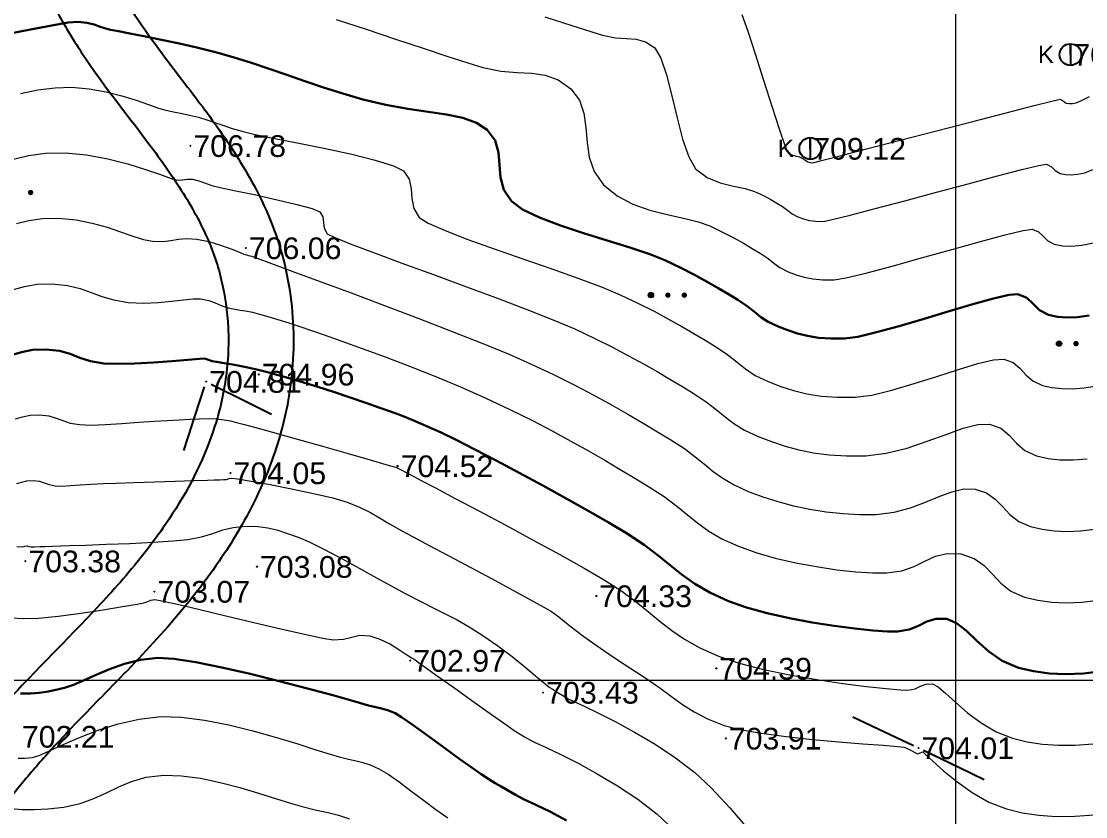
# Model space of a CAD drawing. Header units: feet. Extents: x 3381 to 1374491, y 675186 to 8751562.
# Drawn here: x 675226.35 to 675275.42, y 4375967.76 to 4376004.43 of the extents above; entities that cross this region are included whole.
import ezdxf
from ezdxf.enums import TextEntityAlignment as Align

# ---------------------------------------------------------------- set-up
doc = ezdxf.new("R2010")
doc.units = ezdxf.units.FT
doc.header["$MEASUREMENT"] = 0
doc.header["$PDMODE"] = 34
doc.header["$PDSIZE"] = 0.01
doc.layers.get('0').update_dxf_attribs({"linetype": 'CONTINUOUS'})
for name, color, linetype in [('0_Point_Height', 2, 'CONTINUOUS'), ('0_Point_Point', 7, 'CONTINUOUS'), ('col bitkisi', 7, 'CONTINUOUS'), ('Lep-Stolb', 7, 'CONTINUOUS'), ('polygon', 5, 'CONTINUOUS')]:
    doc.layers.add(name, color=color, linetype=linetype)
for name, color, linetype, lineweight in [('ANA HORIZONTAL', 24, 'CONTINUOUS', 30), ('HORIZANTAL', 24, 'CONTINUOUS', 13), ('km setka', 170, 'CONTINUOUS', 15)]:
    doc.layers.add(name, color=color, linetype=linetype, lineweight=lineweight)
doc.styles.get("Standard").update_dxf_attribs({"font": 'arial.ttf', "height": 2.5})

msp = doc.modelspace()

# ---------------------------------------------------------------- hatches: boundary and pattern name
at = {"layer": 'col bitkisi', "ltscale": 1.5}
h = msp.add_hatch(color=256, dxfattribs=at)
edge = h.paths.add_edge_path()
edge.add_arc((675226.784, 4375996.537), 0.125, 0, 360)
h = msp.add_hatch(color=256, dxfattribs=at)
edge = h.paths.add_edge_path()
edge.add_arc((675255.379, 4375991.805), 0.125, 0, 360)
h = msp.add_hatch(color=256, dxfattribs=at)
edge = h.paths.add_edge_path()
edge.add_arc((675256.161, 4375991.805), 0.125, 0, 360)
h = msp.add_hatch(color=256, dxfattribs=at)
edge = h.paths.add_edge_path()
edge.add_arc((675256.92, 4375991.805), 0.125, 0, 360)
h = msp.add_hatch(color=256, dxfattribs=at)
edge = h.paths.add_edge_path()
edge.add_arc((675274.196, 4375989.571), 0.125, 0, 360)
h = msp.add_hatch(color=256, dxfattribs=at)
edge = h.paths.add_edge_path()
edge.add_arc((675274.979, 4375989.571), 0.125, 0, 360)

# ---------------------------------------------------------------- linework, layer by layer
at = {"linetype": 'Continuous'}
for points, knots in [([(675269.972, 4376077.97), (675271.793, 4376074.5), (675278.099, 4376062.482), (675287.996, 4376044.5), (675301.991, 4376025.236), (675312.762, 4376005.038), (675323.725, 4375987.152), (675332.853, 4375969.749), (675346.268, 4375951.228), (675362.867, 4375936.939), (675374.402, 4375922.102), (675382.333, 4375911.619), (675393.651, 4375899.701), (675401.9, 4375889.009), (675406.344, 4375883.249)], [0, 0, 0, 0, 11.75951, 40.72321, 61.46233, 83.054979, 109.290717, 124.392744, 141.962718, 177.533008, 189.558821, 198.276488, 216.955448, 238.768866, 238.768866, 238.768866, 238.768866]), ([(675274.73, 4376057.44), (675270.79, 4376053.677), (675270.261, 4376053.626), (675268.672, 4376053.466), (675267.609, 4376053.35), (675264.657, 4376052.943), (675262.78, 4376052.589), (675260.002, 4376051.711), (675259.051, 4376051.34), (675257.56, 4376050.602), (675257, 4376050.286), (675255.84, 4376049.531), (675255.252, 4376049.084), (675254.137, 4376048.134), (675253.607, 4376047.631), (675252.365, 4376046.359), (675251.675, 4376045.573), (675250.564, 4376044.255), (675250.13, 4376043.725), (675249.274, 4376042.678), (675248.849, 4376042.158), (675247.583, 4376040.603), (675246.75, 4376039.575), (675244.27, 4376036.507), (675242.643, 4376034.484), (675239.734, 4376030.889), (675238.458, 4376029.318), (675236.422, 4376026.84), (675235.681, 4376025.942), (675234.248, 4376024.22), (675233.559, 4376023.398), (675232.331, 4376021.944), (675231.796, 4376021.315), (675230.427, 4376019.713), (675229.554, 4376018.708), (675228.122, 4376016.767), (675227.535, 4376015.857), (675226.77, 4376014.203), (675226.521, 4376013.5), (675226.287, 4376012.378), (675226.233, 4376011.984), (675226.185, 4376011.19), (675226.19, 4376010.795), (675226.31, 4376009.195), (675226.625, 4376008.022), (675227.338, 4376006.178), (675227.674, 4376005.471), (675228.4, 4376004.135), (675228.791, 4376003.503), (675230.079, 4376001.58), (675231.026, 4376000.387), (675232.49, 4375998.453), (675233.041, 4375997.702), (675234.042, 4375996.171), (675234.49, 4375995.394), (675235.16, 4375993.923), (675235.401, 4375993.237), (675235.746, 4375991.801), (675235.851, 4375991.059), (675235.929, 4375989.462), (675235.883, 4375988.608), (675235.619, 4375986.928), (675235.402, 4375986.097), (675234.607, 4375983.863), (675233.875, 4375982.511), (675232.402, 4375980.364), (675231.748, 4375979.535), (675230.357, 4375977.928), (675229.619, 4375977.145), (675228.117, 4375975.593), (675227.355, 4375974.824), (675226.033, 4375973.439), (675225.469, 4375972.831), (675224.374, 4375971.579), (675223.845, 4375970.94), (675222.306, 4375968.993), (675221.34, 4375967.656), (675219.641, 4375965.192), (675218.893, 4375964.071), (675217.424, 4375961.802), (675216.705, 4375960.656), (675214.604, 4375957.181), (675213.278, 4375954.818), (675210.882, 4375950.129), (675209.803, 4375947.808), (675208.139, 4375943.783), (675207.503, 4375942.1), (675206.344, 4375938.694), (675205.822, 4375936.977), (675204.809, 4375933.348), (675204.327, 4375931.436), (675203.543, 4375928.143), (675203.228, 4375926.766), (675202.615, 4375924.002), (675202.319, 4375922.614), (675201.895, 4375920.441), (675201.749, 4375919.666), (675201.511, 4375918.266), (675201.415, 4375917.647), (675201.175, 4375915.683), (675201.1, 4375914.339), (675201.102, 4375911.322), (675201.224, 4375909.651), (675201.664, 4375906.359), (675201.98, 4375904.74), (675202.62, 4375902.024), (675202.913, 4375900.916), (675203.478, 4375898.918), (675203.744, 4375898.025), (675204.237, 4375896.411), (675204.463, 4375895.68), (675204.959, 4375894.207), (675205.228, 4375893.467), (675205.684, 4375892.376), (675205.841, 4375892.023), (675206.343, 4375890.969), (675206.704, 4375890.308), (675207.385, 4375889.038), (675207.705, 4375888.429), (675208.104, 4375887.527), (675208.225, 4375887.223), (675208.412, 4375886.669), (675208.482, 4375886.422), (675208.605, 4375885.898), (675208.657, 4375885.624), (675208.791, 4375884.788), (675208.854, 4375884.197), (675206.669, 4375879.784)], [0, 0, 0, 0, 1.504182, 1.504182, 4.512547, 4.512547, 9.897023, 9.897023, 12.795834, 12.795834, 14.604059, 14.604059, 16.662244, 16.662244, 18.72043, 18.72043, 21.69221, 21.69221, 23.690537, 23.690537, 25.688865, 25.688865, 29.68552, 29.68552, 37.678831, 37.678831, 43.858623, 43.858623, 47.338723, 47.338723, 50.479181, 50.479181, 52.843093, 52.843093, 56.452422, 56.452422, 59.343353, 59.343353, 61.301717, 61.301717, 62.310714, 62.310714, 63.319712, 63.319712, 66.426739, 66.426739, 68.50177, 68.50177, 70.576802, 70.576802, 75.092259, 75.092259, 77.984383, 77.984383, 80.876507, 80.876507, 83.368148, 83.368148, 85.859789, 85.859789, 88.693846, 88.693846, 91.527902, 91.527902, 96.504404, 96.504404, 99.813748, 99.813748, 103.123092, 103.123092, 106.359907, 106.359907, 108.778682, 108.778682, 111.197456, 111.197456, 116.035005, 116.035005, 120.025858, 120.025858, 124.016711, 124.016711, 131.998417, 131.998417, 139.538843, 139.538843, 144.840516, 144.840516, 150.142189, 150.142189, 155.992549, 155.992549, 160.212599, 160.212599, 164.43265, 164.43265, 166.77754, 166.77754, 168.584028, 168.584028, 172.423705, 172.423705, 177.221179, 177.221179, 182.018653, 182.018653, 185.384546, 185.384546, 188.140377, 188.140377, 190.397291, 190.397291, 192.654204, 192.654204, 193.73589, 193.73589, 195.899262, 195.899262, 198.062634, 198.062634, 199.190084, 199.190084, 200.13488, 200.13488, 201.079676, 201.079676, 202.923933, 202.923933, 202.923933, 202.923933]), ([(675278.632, 4376050.97), (675271.07, 4376050.69), (675270.541, 4376050.639), (675268.963, 4376050.48), (675267.926, 4376050.366), (675265.126, 4376049.978), (675263.418, 4376049.647), (675261, 4376048.879), (675260.192, 4376048.56), (675258.943, 4376047.938), (675258.474, 4376047.67), (675257.326, 4376046.912), (675256.655, 4376046.366), (675255.344, 4376045.142), (675254.707, 4376044.465), (675253.444, 4376043.03), (675252.818, 4376042.271), (675250.67, 4376039.65), (675249.192, 4376037.824), (675246.264, 4376034.199), (675244.815, 4376032.398), (675240.428, 4376026.976), (675237.451, 4376023.334), (675233.732, 4376018.961), (675233.248, 4376018.398), (675232.306, 4376017.289), (675231.85, 4376016.739), (675230.862, 4376015.45), (675230.365, 4376014.715), (675229.679, 4376013.396), (675229.452, 4376012.81), (675229.263, 4376011.97), (675229.224, 4376011.71), (675229.188, 4376011.181), (675229.19, 4376010.905), (675229.274, 4376009.795), (675229.505, 4376008.893), (675230.056, 4376007.466), (675230.301, 4376006.938), (675230.838, 4376005.918), (675231.132, 4376005.423), (675232.216, 4376003.743), (675233.108, 4376002.596), (675234.627, 4376000.605), (675235.24, 4375999.79), (675236.409, 4375998.054), (675236.965, 4375997.136), (675237.711, 4375995.582), (675237.958, 4375994.986), (675238.368, 4375993.752), (675238.529, 4375993.121), (675238.886, 4375991.207), (675238.955, 4375989.901), (675238.785, 4375987.5), (675238.584, 4375986.405), (675237.982, 4375984.295), (675237.581, 4375983.276), (675236.626, 4375981.337), (675236.075, 4375980.416), (675234.694, 4375978.4), (675233.831, 4375977.336), (675232.046, 4375975.329), (675231.126, 4375974.384), (675229.46, 4375972.678), (675228.71, 4375971.912), (675227.533, 4375970.637), (675227.088, 4375970.133), (675226.216, 4375969.098), (675225.79, 4375968.569), (675224.536, 4375966.952), (675223.731, 4375965.836), (675222.205, 4375963.627), (675221.478, 4375962.54), (675220.057, 4375960.351), (675219.362, 4375959.246), (675217.332, 4375955.903), (675216.052, 4375953.635), (675213.675, 4375949.019), (675212.579, 4375946.672), (675210.925, 4375942.668), (675210.308, 4375941.034), (675209.186, 4375937.727), (675208.677, 4375936.05), (675207.679, 4375932.468), (675207.2, 4375930.558), (675206.429, 4375927.304), (675206.122, 4375925.965), (675205.531, 4375923.292), (675205.248, 4375921.957), (675204.833, 4375919.831), (675204.683, 4375919.036), (675204.45, 4375917.648), (675204.361, 4375917.05), (675204.224, 4375915.857), (675204.174, 4375915.257), (675204.08, 4375913.448), (675204.089, 4375912.233), (675204.278, 4375909.099), (675204.558, 4375907.191), (675205.348, 4375903.383), (675205.855, 4375901.484), (675206.601, 4375898.944), (675206.795, 4375898.303), (675207.188, 4375897.025), (675207.386, 4375896.396), (675207.781, 4375895.233), (675207.976, 4375894.697), (675208.327, 4375893.823), (675208.475, 4375893.479), (675208.757, 4375892.872), (675208.889, 4375892.606), (675209.168, 4375892.062), (675209.315, 4375891.787), (675209.766, 4375890.946), (675210.082, 4375890.367), (675210.607, 4375889.295), (675210.824, 4375888.815), (675211.143, 4375887.972), (675211.261, 4375887.619), (675211.458, 4375886.9), (675211.536, 4375886.543), (675211.73, 4375885.484), (675211.807, 4375884.796), (675211.885, 4375884.054), (675211.894, 4375883.973), (675213.628, 4375879.661)], [0, 0, 0, 0, 1.519576, 1.519576, 4.558728, 4.558728, 9.930594, 9.930594, 12.837598, 12.837598, 14.698947, 14.698947, 17.596272, 17.596272, 20.493598, 20.493598, 23.430765, 23.430765, 30.540606, 30.540606, 37.650448, 37.650448, 51.870131, 51.870131, 53.943342, 53.943342, 56.016553, 56.016553, 58.839775, 58.839775, 61.186701, 61.186701, 62.257023, 62.257023, 63.327345, 63.327345, 66.426341, 66.426341, 68.26825, 68.26825, 70.110159, 70.110159, 74.62153, 74.62153, 77.595, 77.595, 80.568471, 80.568471, 82.304355, 82.304355, 84.04024, 84.04024, 87.512009, 87.512009, 90.504027, 90.504027, 93.496045, 93.496045, 96.488063, 96.488063, 100.372173, 100.372173, 104.256283, 104.256283, 107.517701, 107.517701, 109.618427, 109.618427, 111.719153, 111.719153, 115.920605, 115.920605, 119.858792, 119.858792, 123.796978, 123.796978, 131.673352, 131.673352, 139.553481, 139.553481, 144.894421, 144.894421, 150.235361, 150.235361, 156.190392, 156.190392, 160.321983, 160.321983, 164.453574, 164.453574, 166.899961, 166.899961, 168.797126, 168.797126, 170.694291, 170.694291, 174.488621, 174.488621, 180.488906, 180.488906, 186.48919, 186.48919, 188.508696, 188.508696, 190.528201, 190.528201, 192.322947, 192.322947, 193.52533, 193.52533, 194.478712, 194.478712, 195.432094, 195.432094, 197.338858, 197.338858, 198.784376, 198.784376, 199.759029, 199.759029, 200.733681, 200.733681, 202.682985, 202.682985, 202.923933, 202.923933, 202.923933, 202.923933])]:
    msp.add_open_spline(points, degree=3, knots=knots, dxfattribs=at)
at = {"layer": '0_Point_Point'}
for p in [(675274.72, 4376002.893, 709.343), (675234.151, 4375998.691, 706.78), (675262.727, 4375998.566, 709.122), (675236.707, 4375993.979, 706.059), (675237.303, 4375988.154, 704.96), (675234.878, 4375987.821, 704.808), (675243.707, 4375983.93, 704.516), (675236.001, 4375983.607, 704.053), (675226.542, 4375979.543, 703.384), (675237.22, 4375979.29, 703.081), (675232.497, 4375978.143, 703.067), (675252.863, 4375977.939, 704.327), (675244.288, 4375974.96, 702.971), (675258.395, 4375974.599, 704.388), (675250.415, 4375973.489, 703.435), (675258.836, 4375971.374, 703.913), (675267.713, 4375970.93, 704.007)]:
    msp.add_point(p, dxfattribs=at)
at = {"layer": 'ANA HORIZONTAL', "color": 16, "lineweight": 30}
for points, elevation in [([(675225.674, 4376003.831), (675226.778, 4376004.051), (675227.757, 4376004.239), (675228.515, 4376004.367), (675228.957, 4376004.411), (675229.382, 4376004.366), (675229.711, 4376004.277), (675230.04, 4376004.163), (675230.464, 4376004.043), (675230.834, 4376003.967), (675231.353, 4376003.867), (675231.999, 4376003.744), (675232.746, 4376003.596), (675233.572, 4376003.422), (675234.453, 4376003.22), (675235.365, 4376002.989), (675236.168, 4376002.76), (675236.97, 4376002.508), (675237.778, 4376002.239), (675238.596, 4376001.958), (675239.432, 4376001.67), (675240.291, 4376001.382), (675241.18, 4376001.098), (675242.105, 4376000.824), (675243.163, 4376000.571), (675244.168, 4376000.395), (675245.104, 4376000.261), (675245.954, 4376000.133), (675246.704, 4375999.974), (675247.336, 4375999.75), (675247.834, 4375999.422), (675248.195, 4375998.932), (675248.351, 4375998.388), (675248.402, 4375997.814), (675248.451, 4375997.233), (675248.599, 4375996.666), (675248.948, 4375996.137), (675249.467, 4375995.76), (675250.246, 4375995.387), (675251.208, 4375995.02), (675252.274, 4375994.663), (675253.367, 4375994.321), (675254.41, 4375993.996), (675255.323, 4375993.692), (675256.029, 4375993.412), (675256.754, 4375993.066), (675257.396, 4375992.737), (675257.97, 4375992.425), (675258.485, 4375992.13), (675258.955, 4375991.851), (675259.39, 4375991.589), (675259.822, 4375991.299), (675260.149, 4375991.038), (675260.446, 4375990.798), (675260.787, 4375990.573), (675261.243, 4375990.354), (675261.688, 4375990.184), (675262.136, 4375990.04), (675262.606, 4375989.924), (675263.113, 4375989.843), (675263.675, 4375989.801), (675264.308, 4375989.802), (675264.916, 4375989.89), (675265.783, 4375990.095), (675266.83, 4375990.382), (675267.974, 4375990.717), (675269.134, 4375991.063), (675270.228, 4375991.385), (675271.174, 4375991.648), (675271.892, 4375991.816), (675272.3, 4375991.853), (675272.707, 4375991.682), (675272.996, 4375991.406), (675273.288, 4375991.115), (675273.702, 4375990.899), (675274.122, 4375990.809), (675274.566, 4375990.775), (675275.047, 4375990.796), (675275.578, 4375990.868)], 707.5), ([(675225.888, 4375989.039), (675226.357, 4375989.177), (675226.863, 4375989.279), (675227.49, 4375989.307), (675228.111, 4375989.235), (675228.6, 4375989.094), (675229.046, 4375988.923), (675229.537, 4375988.763), (675230.163, 4375988.655), (675230.791, 4375988.632), (675231.582, 4375988.653), (675232.446, 4375988.701), (675233.291, 4375988.764), (675234.027, 4375988.824), (675234.563, 4375988.868), (675234.807, 4375988.879), (675234.983, 4375988.83), (675235.159, 4375988.766), (675235.351, 4375988.731), (675235.707, 4375988.674), (675236.178, 4375988.594), (675236.719, 4375988.491), (675237.281, 4375988.366), (675237.711, 4375988.257), (675238.202, 4375988.123), (675238.753, 4375987.966), (675239.361, 4375987.783), (675240.024, 4375987.576), (675240.742, 4375987.342), (675241.511, 4375987.082), (675242.233, 4375986.836), (675242.838, 4375986.629), (675243.372, 4375986.442), (675243.88, 4375986.253), (675244.408, 4375986.041), (675245.001, 4375985.787), (675245.706, 4375985.468), (675246.404, 4375985.132), (675247.265, 4375984.696), (675248.246, 4375984.184), (675249.304, 4375983.619), (675250.396, 4375983.025), (675251.48, 4375982.426), (675252.511, 4375981.845), (675253.448, 4375981.307), (675254.247, 4375980.834), (675255.065, 4375980.301), (675255.721, 4375979.807), (675256.284, 4375979.345), (675256.821, 4375978.91), (675257.4, 4375978.495), (675258.089, 4375978.092), (675258.955, 4375977.697), (675259.789, 4375977.406), (675260.741, 4375977.146), (675261.762, 4375976.917), (675262.807, 4375976.722), (675263.829, 4375976.562), (675264.78, 4375976.438), (675265.615, 4375976.351), (675266.285, 4375976.303), (675266.745, 4375976.295), (675267.282, 4375976.386), (675267.715, 4375976.563), (675268.106, 4375976.754), (675268.519, 4375976.884), (675269.017, 4375976.878), (675269.474, 4375976.687), (675269.929, 4375976.326), (675270.412, 4375975.868), (675270.952, 4375975.384), (675271.578, 4375974.947), (675272.32, 4375974.63), (675273.023, 4375974.465), (675273.75, 4375974.368), (675274.513, 4375974.337), (675275.322, 4375974.371), (675276.189, 4375974.469)], 705), ([(675226.318, 4375973.441), (675226.788, 4375973.44), (675227.165, 4375973.467), (675227.509, 4375973.52), (675227.882, 4375973.6), (675228.346, 4375973.706), (675228.761, 4375973.84), (675229.247, 4375974.05), (675229.802, 4375974.303), (675230.423, 4375974.566), (675231.106, 4375974.805), (675231.85, 4375974.987), (675232.651, 4375975.079), (675233.391, 4375975.038), (675234.4, 4375974.885), (675235.597, 4375974.644), (675236.906, 4375974.345), (675238.247, 4375974.012), (675239.543, 4375973.675), (675240.713, 4375973.358), (675241.681, 4375973.09), (675242.367, 4375972.896), (675242.693, 4375972.805), (675243.022, 4375972.729), (675243.281, 4375972.664), (675243.587, 4375972.539), (675243.886, 4375972.35), (675244.413, 4375971.982), (675245.085, 4375971.499), (675245.818, 4375970.966), (675246.529, 4375970.45), (675247.135, 4375970.015), (675247.552, 4375969.726), (675247.915, 4375969.493), (675248.207, 4375969.315), (675248.477, 4375969.156), (675248.773, 4375968.985), (675249.145, 4375968.767), (675249.537, 4375968.562), (675250.08, 4375968.302), (675250.744, 4375967.982), (675251.494, 4375967.595)], 702.5)]:
    msp.add_lwpolyline(points, dxfattribs=dict(at, elevation=elevation))
at = {"layer": 'col bitkisi', "lineweight": 13, "ltscale": 1.5}
for centre in [(675255.379, 4375991.805), (675274.196, 4375989.571)]:
    msp.add_circle(centre, 0.125, dxfattribs=at)
at = {"layer": 'HORIZANTAL', "color": 16, "linetype": 'Continuous', "lineweight": 20}
for points, elevation in [([(675240.868, 4376004.519), (675242.25, 4376004.061), (675243.606, 4376003.609), (675244.878, 4376003.186), (675246.011, 4376002.813), (675246.946, 4376002.512), (675247.628, 4376002.306), (675248.467, 4376002.133), (675249.21, 4376002.068), (675249.882, 4376002.032), (675250.504, 4376001.946), (675251.101, 4376001.732), (675251.695, 4376001.311), (675252.088, 4376000.79), (675252.29, 4376000.189), (675252.38, 4375999.533), (675252.437, 4375998.849), (675252.539, 4375998.163), (675252.766, 4375997.5), (675253.196, 4375996.886), (675253.821, 4375996.38), (675254.55, 4375996.005), (675255.335, 4375995.73), (675256.129, 4375995.522), (675256.885, 4375995.352), (675257.556, 4375995.189), (675258.094, 4375995.001), (675258.688, 4375994.715), (675259.204, 4375994.446), (675259.654, 4375994.194), (675260.055, 4375993.959), (675260.419, 4375993.739), (675260.779, 4375993.492), (675261.046, 4375993.274), (675261.32, 4375993.075), (675261.7, 4375992.886), (675262.07, 4375992.747), (675262.446, 4375992.633), (675262.85, 4375992.551), (675263.301, 4375992.506), (675263.821, 4375992.504), (675264.364, 4375992.596), (675265.294, 4375992.823), (675266.495, 4375993.146), (675267.853, 4375993.524), (675269.252, 4375993.917), (675270.577, 4375994.286), (675271.713, 4375994.591), (675272.544, 4375994.792), (675272.956, 4375994.848), (675273.253, 4375994.724), (675273.464, 4375994.522), (675273.676, 4375994.31), (675273.978, 4375994.153), (675274.363, 4375994.078), (675274.779, 4375994.065), (675275.245, 4375994.114), (675275.777, 4375994.221)], 708), ([(675250.488, 4376004.642), (675251.739, 4376004.235), (675252.654, 4376003.941), (675253.152, 4376003.788), (675253.74, 4376003.674), (675254.25, 4376003.639), (675254.707, 4376003.601), (675255.135, 4376003.482), (675255.556, 4376003.199), (675255.842, 4376002.73), (675256.099, 4376001.959), (675256.342, 4376001.001), (675256.584, 4375999.974), (675256.839, 4375998.993), (675257.121, 4375998.174), (675257.443, 4375997.635), (675257.98, 4375997.228), (675258.579, 4375996.981), (675259.181, 4375996.832), (675259.727, 4375996.722), (675260.159, 4375996.59), (675260.563, 4375996.393), (675260.903, 4375996.211), (675261.192, 4375996.044), (675261.447, 4375995.89), (675261.699, 4375995.712), (675261.893, 4375995.558), (675262.158, 4375995.417), (675262.414, 4375995.323), (675262.68, 4375995.252), (675262.98, 4375995.211), (675263.333, 4375995.205), (675263.739, 4375995.285), (675264.572, 4375995.492), (675265.724, 4375995.794), (675267.086, 4375996.158), (675268.551, 4375996.552), (675270.01, 4375996.944), (675271.354, 4375997.301), (675272.475, 4375997.592), (675273.264, 4375997.783), (675273.613, 4375997.843), (675273.847, 4375997.726), (675274.017, 4375997.548), (675274.254, 4375997.407), (675274.496, 4375997.36), (675274.757, 4375997.352), (675275.049, 4375997.382), (675275.384, 4375997.449), (675275.747, 4375997.59)], 708.5), ([(675259.571, 4376004.749), (675259.842, 4376003.979), (675260.191, 4376002.922), (675260.576, 4376001.722), (675260.959, 4376000.524), (675261.299, 4375999.472), (675261.556, 4375998.711), (675261.691, 4375998.383), (675261.877, 4375998.267), (675262.076, 4375998.215), (675262.223, 4375998.178), (675262.375, 4375998.1), (675262.476, 4375998.041), (675262.545, 4375997.993), (675262.615, 4375997.948), (675262.717, 4375997.921), (675262.846, 4375997.907), (675263.18, 4375997.99), (675264.05, 4375998.215), (675265.322, 4375998.545), (675266.864, 4375998.946), (675268.54, 4375999.381), (675270.218, 4375999.816), (675271.763, 4376000.215), (675273.043, 4376000.542), (675273.923, 4376000.761), (675274.27, 4376000.838), (675274.399, 4376000.755), (675274.53, 4376000.661), (675274.66, 4376000.64), (675274.811, 4376000.645), (675274.99, 4376000.678), (675275.199, 4376000.767), (675275.603, 4376000.966)], 709), ([(675226.312, 4376001.104), (675227.121, 4376001.263), (675227.91, 4376001.366), (675228.664, 4376001.39), (675229.484, 4376001.32), (675230.265, 4376001.179), (675230.99, 4376000.993), (675231.644, 4376000.789), (675232.211, 4376000.593), (675232.676, 4376000.43), (675233.024, 4376000.326), (675233.446, 4376000.237), (675233.776, 4376000.174), (675234.104, 4376000.107), (675234.522, 4376000.004), (675234.9, 4375999.893), (675235.264, 4375999.771), (675235.647, 4375999.638), (675236.076, 4375999.495), (675236.581, 4375999.343), (675237.137, 4375999.215), (675238.035, 4375999.034), (675239.155, 4375998.813), (675240.38, 4375998.564), (675241.592, 4375998.299), (675242.674, 4375998.031), (675243.507, 4375997.771), (675243.973, 4375997.533), (675244.238, 4375997.145), (675244.328, 4375996.71), (675244.359, 4375996.255), (675244.445, 4375995.806), (675244.701, 4375995.388), (675245.118, 4375995.124), (675245.892, 4375994.78), (675246.936, 4375994.378), (675248.161, 4375993.937), (675249.481, 4375993.476), (675250.808, 4375993.014), (675252.056, 4375992.572), (675253.137, 4375992.168), (675253.964, 4375991.823), (675254.784, 4375991.434), (675255.523, 4375991.061), (675256.192, 4375990.704), (675256.8, 4375990.364), (675257.358, 4375990.04), (675257.875, 4375989.731), (675258.362, 4375989.438), (675258.926, 4375989.059), (675259.355, 4375988.717), (675259.743, 4375988.404), (675260.188, 4375988.108), (675260.785, 4375987.823), (675261.367, 4375987.601), (675261.954, 4375987.411), (675262.568, 4375987.26), (675263.232, 4375987.154), (675263.967, 4375987.099), (675264.795, 4375987.101), (675265.562, 4375987.201), (675266.49, 4375987.424), (675267.512, 4375987.725), (675268.56, 4375988.06), (675269.565, 4375988.385), (675270.459, 4375988.656), (675271.175, 4375988.829), (675271.643, 4375988.858), (675272.075, 4375988.699), (675272.39, 4375988.439), (675272.668, 4375988.138), (675272.987, 4375987.854), (675273.425, 4375987.646), (675273.869, 4375987.545), (675274.332, 4375987.495), (675274.823, 4375987.492), (675275.353, 4375987.537), (675275.93, 4375987.628)], 707), ([(675225.997, 4375998.079), (675226.691, 4375998.242), (675227.465, 4375998.348), (675228.37, 4375998.369), (675229.364, 4375998.278), (675230.343, 4375998.093), (675231.265, 4375997.853), (675232.086, 4375997.597), (675232.765, 4375997.362), (675233.258, 4375997.188), (675233.524, 4375997.112), (675233.785, 4375997.117), (675233.995, 4375997.15), (675234.254, 4375997.148), (675234.537, 4375997.08), (675234.806, 4375996.976), (675235.144, 4375996.861), (675235.528, 4375996.773), (675236.25, 4375996.619), (675237.171, 4375996.423), (675238.154, 4375996.205), (675239.064, 4375995.988), (675239.762, 4375995.794), (675240.112, 4375995.645), (675240.253, 4375995.413), (675240.286, 4375995.153), (675240.318, 4375994.887), (675240.453, 4375994.639), (675240.778, 4375994.472), (675241.518, 4375994.173), (675242.586, 4375993.769), (675243.894, 4375993.286), (675245.355, 4375992.752), (675246.881, 4375992.192), (675248.386, 4375991.634), (675249.783, 4375991.103), (675250.983, 4375990.628), (675251.9, 4375990.234), (675252.791, 4375989.812), (675253.606, 4375989.406), (675254.351, 4375989.015), (675255.036, 4375988.639), (675255.669, 4375988.279), (675256.257, 4375987.934), (675256.809, 4375987.603), (675257.333, 4375987.287), (675257.929, 4375986.893), (675258.395, 4375986.533), (675258.799, 4375986.199), (675259.21, 4375985.885), (675259.697, 4375985.585), (675260.328, 4375985.292), (675260.944, 4375985.054), (675261.563, 4375984.845), (675262.2, 4375984.67), (675262.873, 4375984.533), (675263.6, 4375984.439), (675264.397, 4375984.393), (675265.283, 4375984.4), (675266.231, 4375984.515), (675267.186, 4375984.756), (675268.116, 4375985.067), (675268.991, 4375985.389), (675269.782, 4375985.667), (675270.457, 4375985.844), (675270.987, 4375985.863), (675271.51, 4375985.669), (675271.893, 4375985.354), (675272.23, 4375984.989), (675272.617, 4375984.644), (675273.149, 4375984.392), (675273.687, 4375984.27), (675274.249, 4375984.208), (675274.845, 4375984.206), (675275.488, 4375984.26)], 706.5), ([(675226.133, 4375995.108), (675226.694, 4375995.244), (675227.325, 4375995.332), (675228.077, 4375995.348), (675228.879, 4375995.275), (675229.624, 4375995.127), (675230.311, 4375994.934), (675230.935, 4375994.725), (675231.494, 4375994.529), (675231.985, 4375994.375), (675232.403, 4375994.293), (675232.873, 4375994.282), (675233.251, 4375994.324), (675233.598, 4375994.383), (675233.974, 4375994.418), (675234.439, 4375994.392), (675235.003, 4375994.274), (675235.582, 4375994.095), (675236.099, 4375993.904), (675236.471, 4375993.752), (675236.621, 4375993.689), (675236.68, 4375993.677), (675236.739, 4375993.666), (675236.835, 4375993.639), (675236.975, 4375993.595), (675237.225, 4375993.504), (675237.883, 4375993.265), (675238.875, 4375992.901), (675240.126, 4375992.441), (675241.56, 4375991.908), (675243.104, 4375991.329), (675244.681, 4375990.73), (675246.218, 4375990.136), (675247.639, 4375989.574), (675248.87, 4375989.068), (675249.835, 4375988.646), (675250.896, 4375988.143), (675251.866, 4375987.659), (675252.754, 4375987.193), (675253.57, 4375986.746), (675254.323, 4375986.317), (675255.024, 4375985.906), (675255.681, 4375985.512), (675256.305, 4375985.136), (675256.924, 4375984.732), (675257.421, 4375984.358), (675257.847, 4375984.008), (675258.254, 4375983.678), (675258.692, 4375983.364), (675259.214, 4375983.059), (675259.87, 4375982.76), (675260.536, 4375982.512), (675261.234, 4375982.29), (675261.958, 4375982.099), (675262.703, 4375981.94), (675263.462, 4375981.818), (675264.23, 4375981.735), (675265.002, 4375981.694), (675265.77, 4375981.698), (675266.601, 4375981.798), (675267.352, 4375982), (675268.036, 4375982.257), (675268.663, 4375982.521), (675269.247, 4375982.743), (675269.799, 4375982.875), (675270.33, 4375982.868), (675270.858, 4375982.69), (675271.257, 4375982.404), (675271.594, 4375982.057), (675271.932, 4375981.698), (675272.337, 4375981.376), (675272.873, 4375981.138), (675273.414, 4375981.011), (675273.974, 4375980.936), (675274.561, 4375980.912), (675275.184, 4375980.939), (675275.851, 4375981.014)], 706), ([(675225.993, 4375992.07), (675226.509, 4375992.21), (675227.085, 4375992.305), (675227.784, 4375992.327), (675228.484, 4375992.257), (675229.061, 4375992.115), (675229.571, 4375991.934), (675230.073, 4375991.746), (675230.625, 4375991.582), (675231.283, 4375991.474), (675231.998, 4375991.442), (675232.671, 4375991.47), (675233.285, 4375991.531), (675233.826, 4375991.596), (675234.277, 4375991.64), (675234.623, 4375991.635), (675234.995, 4375991.557), (675235.289, 4375991.449), (675235.566, 4375991.333), (675235.89, 4375991.227), (675236.202, 4375991.159), (675236.449, 4375991.12), (675236.697, 4375991.082), (675237.01, 4375991.016), (675237.337, 4375990.932), (675237.726, 4375990.822), (675238.175, 4375990.688), (675238.682, 4375990.527), (675239.243, 4375990.338), (675239.68, 4375990.189), (675240.318, 4375989.971), (675241.126, 4375989.69), (675242.071, 4375989.353), (675243.123, 4375988.967), (675244.25, 4375988.537), (675245.422, 4375988.071), (675246.605, 4375987.576), (675247.77, 4375987.057), (675248.87, 4375986.537), (675249.885, 4375986.035), (675250.823, 4375985.55), (675251.692, 4375985.081), (675252.5, 4375984.63), (675253.254, 4375984.194), (675253.963, 4375983.775), (675254.634, 4375983.372), (675255.276, 4375982.985), (675255.995, 4375982.516), (675256.571, 4375982.082), (675257.066, 4375981.677), (675257.538, 4375981.294), (675258.046, 4375980.929), (675258.651, 4375980.576), (675259.413, 4375980.229), (675260.219, 4375979.942), (675261.113, 4375979.688), (675262.056, 4375979.469), (675263.013, 4375979.289), (675263.948, 4375979.149), (675264.825, 4375979.052), (675265.607, 4375979), (675266.258, 4375978.997), (675266.944, 4375979.098), (675267.51, 4375979.303), (675268.012, 4375979.548), (675268.503, 4375979.768), (675269.039, 4375979.897), (675269.674, 4375979.873), (675270.279, 4375979.669), (675270.738, 4375979.34), (675271.125, 4375978.941), (675271.514, 4375978.528), (675271.98, 4375978.157), (675272.596, 4375977.884), (675273.218, 4375977.738), (675273.862, 4375977.652), (675274.537, 4375977.625), (675275.253, 4375977.655), (675276.02, 4375977.741)], 705.5), ([(675226.09, 4375986.101), (675226.414, 4375986.196), (675226.763, 4375986.267), (675227.197, 4375986.286), (675227.626, 4375986.236), (675227.964, 4375986.139), (675228.271, 4375986.021), (675228.611, 4375985.91), (675229.042, 4375985.835), (675229.56, 4375985.819), (675230.234, 4375985.842), (675230.994, 4375985.888), (675231.768, 4375985.944), (675232.486, 4375985.997), (675233.075, 4375986.031), (675233.639, 4375986.058), (675234.136, 4375986.087), (675234.576, 4375986.109), (675234.973, 4375986.116), (675235.336, 4375986.102), (675235.706, 4375986.062), (675235.994, 4375986.009), (675236.279, 4375985.939), (675236.643, 4375985.848), (675237.098, 4375985.726), (675237.94, 4375985.49), (675239.033, 4375985.181), (675240.238, 4375984.837), (675241.419, 4375984.499), (675242.438, 4375984.206), (675243.158, 4375984), (675243.441, 4375983.919), (675243.553, 4375983.895), (675243.635, 4375983.878), (675243.713, 4375983.837), (675243.841, 4375983.769), (675244.133, 4375983.611), (675244.482, 4375983.423), (675244.792, 4375983.26), (675245.445, 4375982.918), (675246.363, 4375982.435), (675247.473, 4375981.849), (675248.696, 4375981.197), (675249.959, 4375980.516), (675251.184, 4375979.846), (675252.296, 4375979.222), (675253.219, 4375978.683), (675254.033, 4375978.157), (675254.701, 4375977.666), (675255.274, 4375977.204), (675255.803, 4375976.766), (675256.339, 4375976.349), (675256.933, 4375975.946), (675257.635, 4375975.553), (675258.497, 4375975.166), (675259.454, 4375974.84), (675260.573, 4375974.55), (675261.787, 4375974.296), (675263.026, 4375974.08), (675264.224, 4375973.903), (675265.312, 4375973.764), (675266.221, 4375973.666), (675266.884, 4375973.609), (675267.232, 4375973.594), (675267.556, 4375973.658), (675267.812, 4375973.776), (675268.059, 4375973.875), (675268.36, 4375973.883), (675268.616, 4375973.746), (675268.978, 4375973.442), (675269.436, 4375973.026), (675269.982, 4375972.555), (675270.605, 4375972.086), (675271.295, 4375971.675), (675272.044, 4375971.376), (675272.728, 4375971.211), (675273.433, 4375971.104), (675274.165, 4375971.054), (675274.933, 4375971.06), (675275.746, 4375971.12)], 704.5), ([(675226.149, 4375983.124), (675226.382, 4375983.19), (675226.613, 4375983.247), (675226.903, 4375983.265), (675227.19, 4375983.226), (675227.412, 4375983.152), (675227.634, 4375983.072), (675227.922, 4375983.016), (675228.235, 4375983.007), (675228.619, 4375983.024), (675229.07, 4375983.056), (675229.581, 4375983.093), (675230.148, 4375983.124), (675230.729, 4375983.145), (675231.549, 4375983.171), (675232.493, 4375983.201), (675233.45, 4375983.23), (675234.304, 4375983.256), (675234.942, 4375983.275), (675235.252, 4375983.285), (675235.488, 4375983.294), (675235.683, 4375983.303), (675235.813, 4375983.313), (675235.94, 4375983.347), (675236.067, 4375983.372), (675236.327, 4375983.333), (675236.952, 4375983.226), (675237.822, 4375983.069), (675238.818, 4375982.877), (675239.821, 4375982.667), (675240.713, 4375982.457), (675241.374, 4375982.262), (675241.983, 4375982.018), (675242.452, 4375981.782), (675242.869, 4375981.536), (675243.322, 4375981.26), (675243.901, 4375980.934), (675244.414, 4375980.662), (675245.159, 4375980.267), (675246.063, 4375979.787), (675247.055, 4375979.259), (675248.062, 4375978.721), (675249.012, 4375978.211), (675249.832, 4375977.765), (675250.451, 4375977.423), (675250.795, 4375977.221), (675251.135, 4375976.981), (675251.387, 4375976.775), (675251.635, 4375976.563), (675251.966, 4375976.308), (675252.286, 4375976.077), (675252.708, 4375975.78), (675253.217, 4375975.427), (675253.801, 4375975.031), (675254.449, 4375974.6), (675255.146, 4375974.147), (675255.792, 4375973.707), (675256.336, 4375973.304), (675256.84, 4375972.934), (675257.369, 4375972.591), (675257.987, 4375972.27), (675258.755, 4375971.965), (675259.486, 4375971.776), (675260.467, 4375971.607), (675261.611, 4375971.459), (675262.832, 4375971.329), (675264.042, 4375971.219), (675265.156, 4375971.128), (675266.087, 4375971.055), (675266.748, 4375971), (675267.052, 4375970.963), (675267.326, 4375970.85), (675267.546, 4375970.726), (675267.676, 4375970.666), (675267.794, 4375970.709), (675267.909, 4375970.748), (675268.046, 4375970.628), (675268.375, 4375970.319), (675268.862, 4375969.882), (675269.477, 4375969.381), (675270.188, 4375968.879), (675270.962, 4375968.439), (675271.768, 4375968.123), (675272.494, 4375967.948), (675273.257, 4375967.834), (675274.063, 4375967.779), (675274.918, 4375967.784), (675275.826, 4375967.848)], 704), ([(675226.149, 4375980.215), (675226.411, 4375980.209), (675226.512, 4375980.228), (675226.61, 4375980.244), (675226.706, 4375980.222), (675226.802, 4375980.197), (675226.961, 4375980.203), (675227.221, 4375980.217), (675227.458, 4375980.225), (675227.785, 4375980.234), (675228.182, 4375980.248), (675228.578, 4375980.261), (675229.32, 4375980.285), (675230.289, 4375980.319), (675231.364, 4375980.362), (675232.427, 4375980.415), (675233.358, 4375980.475), (675234.036, 4375980.543), (675234.668, 4375980.668), (675235.179, 4375980.825), (675235.64, 4375980.98), (675236.121, 4375981.1), (675236.695, 4375981.151), (675237.26, 4375981.137), (675237.715, 4375981.083), (675238.129, 4375980.985), (675238.573, 4375980.84), (675239.114, 4375980.645), (675239.629, 4375980.428), (675240.272, 4375980.113), (675241.005, 4375979.726), (675241.791, 4375979.297), (675242.592, 4375978.852), (675243.37, 4375978.421), (675244.089, 4375978.031), (675244.803, 4375977.661), (675245.4, 4375977.365), (675245.931, 4375977.102), (675246.447, 4375976.834), (675246.997, 4375976.52), (675247.633, 4375976.122), (675248.324, 4375975.644), (675248.984, 4375975.146), (675249.575, 4375974.671), (675250.065, 4375974.262), (675250.416, 4375973.961), (675250.593, 4375973.813), (675250.722, 4375973.721), (675250.826, 4375973.651), (675250.959, 4375973.565), (675251.129, 4375973.459), (675251.322, 4375973.343), (675251.56, 4375973.201), (675251.795, 4375973.087), (675252.267, 4375972.869), (675252.928, 4375972.555), (675253.731, 4375972.151), (675254.628, 4375971.666), (675255.571, 4375971.107), (675256.513, 4375970.481), (675257.405, 4375969.796), (675258.154, 4375969.094), (675259.013, 4375968.174), (675259.94, 4375967.103)], 703.5), ([(675225.876, 4375976.936), (675226.445, 4375976.892), (675227.144, 4375976.918), (675228.067, 4375977.011), (675229.099, 4375977.147), (675230.124, 4375977.3), (675231.027, 4375977.446), (675231.693, 4375977.56), (675232.007, 4375977.619), (675232.19, 4375977.681), (675232.333, 4375977.746), (675232.515, 4375977.781), (675232.832, 4375977.721), (675233.558, 4375977.555), (675234.58, 4375977.313), (675235.787, 4375977.024), (675237.07, 4375976.718), (675238.316, 4375976.425), (675239.415, 4375976.175), (675240.255, 4375975.997), (675240.726, 4375975.922), (675241.206, 4375975.95), (675241.588, 4375976.046), (675241.964, 4375976.125), (675242.425, 4375976.102), (675242.885, 4375975.951), (675243.368, 4375975.709), (675243.806, 4375975.445), (675244.131, 4375975.228), (675244.277, 4375975.128), (675244.375, 4375975.078), (675244.471, 4375975.024), (675244.566, 4375974.952), (675244.671, 4375974.868), (675244.92, 4375974.69), (675245.519, 4375974.262), (675246.335, 4375973.681), (675247.233, 4375973.042), (675248.08, 4375972.442), (675248.741, 4375971.975), (675249.083, 4375971.738), (675249.345, 4375971.573), (675249.557, 4375971.448), (675249.824, 4375971.292), (675250.077, 4375971.168), (675250.558, 4375970.945), (675251.221, 4375970.629), (675252.02, 4375970.228), (675252.91, 4375969.746), (675253.846, 4375969.191), (675254.782, 4375968.569), (675255.672, 4375967.885), (675256.442, 4375967.155)], 703), ([(675226.211, 4375970.462), (675226.5, 4375970.454), (675226.865, 4375970.488), (675227.174, 4375970.588), (675227.656, 4375970.801), (675228.288, 4375971.091), (675229.042, 4375971.42), (675229.894, 4375971.75), (675230.819, 4375972.045), (675231.792, 4375972.266), (675232.787, 4375972.377), (675233.742, 4375972.351), (675234.801, 4375972.213), (675235.915, 4375971.994), (675237.035, 4375971.72), (675238.112, 4375971.419), (675239.096, 4375971.121), (675239.938, 4375970.852), (675240.589, 4375970.641), (675241.001, 4375970.517), (675241.437, 4375970.412), (675241.788, 4375970.337), (675242.105, 4375970.258), (675242.44, 4375970.146), (675242.844, 4375969.968), (675243.268, 4375969.721), (675243.769, 4375969.374), (675244.319, 4375968.962), (675244.895, 4375968.524), (675245.471, 4375968.096), (675246.022, 4375967.714)], 702), ([(675225.865, 4375968.141), (675226.397, 4375968.1), (675226.951, 4375968.09), (675227.576, 4375968.122), (675228.319, 4375968.207), (675229.067, 4375968.369), (675229.705, 4375968.601), (675230.281, 4375968.87), (675230.844, 4375969.145), (675231.44, 4375969.392), (675232.117, 4375969.58), (675232.923, 4375969.675), (675233.74, 4375969.652), (675234.617, 4375969.533), (675235.522, 4375969.343), (675236.422, 4375969.108), (675237.283, 4375968.854), (675238.074, 4375968.606), (675238.759, 4375968.389), (675239.308, 4375968.229), (675239.968, 4375968.071), (675240.5, 4375967.956), (675240.982, 4375967.837), (675241.489, 4375967.667)], 701.5)]:
    msp.add_lwpolyline(points, dxfattribs=dict(at, elevation=elevation))
at = {"layer": 'km setka', "flags": 128}
for points in [[(675269.419, 4376155.847), (675269.419, 4375700.062)], [(675069.612, 4375974.058), (675546.772, 4375974.058)], [(675069.612, 4375974.058), (675330.743, 4375974.058)]]:
    msp.add_lwpolyline(points, dxfattribs=at)
at = {"layer": 'Lep-Stolb', "color": 1}
for p, q in [((675234.151, 4375985.592, 695.988), (675234.8, 4375987.583, 695.988)), ((675235.102, 4375987.709, 695.988), (675236.752, 4375986.882, 695.988)), ((675236.752, 4375986.882, 695.988), (675237.882, 4375986.316, 695.988)), ((675233.84, 4375984.641, 695.988), (675234.228, 4375985.829, 695.988)), ((675264.693, 4375972.369, 695.988), (675265.822, 4375971.831, 695.988)), ((675265.596, 4375971.939, 695.988), (675267.487, 4375971.038, 695.988)), ((675267.939, 4375970.822, 695.988), (675269.606, 4375970.028, 695.988)), ((675269.606, 4375970.028, 695.988), (675270.746, 4375969.485, 695.988))]:
    msp.add_line(p, q, dxfattribs=at)
at = {"layer": 'polygon', "color": 6}
for p, q in [((675274.72, 4376002.893, 709.343), (675274.72, 4376003.393, 709.343)), ((675274.72, 4376003.393, 709.343), (675274.72, 4376002.393, 709.343)), ((675262.727, 4375998.566, 709.122), (675262.727, 4375999.066, 709.122)), ((675262.727, 4375999.066, 709.122), (675262.727, 4375998.066, 709.122))]:
    msp.add_line(p, q, dxfattribs=at)
for centre in [(675274.72, 4376002.893, 709.343), (675262.727, 4375998.566, 709.122)]:
    msp.add_circle(centre, 0.5, dxfattribs=at)

# ---------------------------------------------------------------- texts
at = {"layer": '0_Point_Height', "color": 0}
for s, p in [('709.34', (675274.856, 4376002.379, 709.343)), ('706.78', (675234.287, 4375998.177, 706.78)), ('709.12', (675262.863, 4375998.052, 709.122)), ('706.06', (675236.843, 4375993.465, 706.059)), ('704.96', (675237.439, 4375987.64, 704.96)), ('704.81', (675235.014, 4375987.307, 704.808)), ('704.52', (675243.843, 4375983.416, 704.516)), ('704.05', (675236.137, 4375983.093, 704.053)), ('703.38', (675226.678, 4375979.029, 703.384)), ('703.08', (675237.356, 4375978.776, 703.081)), ('703.07', (675232.633, 4375977.629, 703.067)), ('704.33', (675252.999, 4375977.425, 704.327)), ('702.97', (675244.424, 4375974.446, 702.971)), ('704.39', (675258.531, 4375974.085, 704.388)), ('703.43', (675250.551, 4375972.975, 703.435)), ('702.21', (675226.381, 4375970.946, 702.213)), ('703.91', (675258.972, 4375970.86, 703.913)), ('704.01', (675267.849, 4375970.416, 704.007))]:
    msp.add_text(s, height=1, dxfattribs=at).set_placement(p)
at = {"layer": 'Lep-Stolb', "color": 6}
for p in [(675273.592, 4376002.9, 709.343), (675261.599, 4375998.573, 709.122)]:
    msp.add_text('K', height=0.8, dxfattribs=at).set_placement(p, align=Align.MIDDLE_CENTER)

doc.saveas('drawing.dxf')
